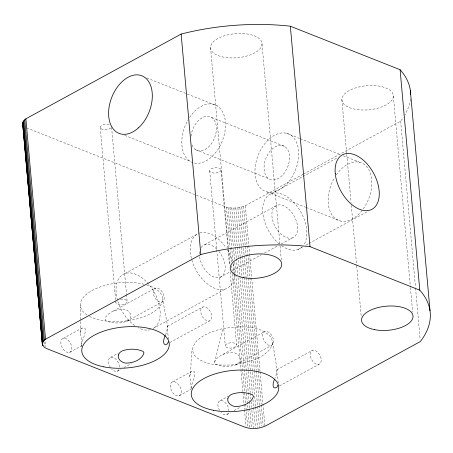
<?xml version="1.0" encoding="UTF-8"?>
<svg xmlns="http://www.w3.org/2000/svg" width="453" height="453" viewBox="0 0 453 453"><rect width="100%" height="100%" fill="white"/><g stroke="black" fill="none" stroke-linecap="round" stroke-linejoin="round"><path stroke-width="0.34" stroke-dasharray="2.27 1.7" d="M81.449 346.879L81.336 345.633A9.054 0.753 82.4 0 0 81.783 345.05L81.172 338.232A9.054 0.753 82.4 0 0 80.198 332.847L80.266 320.294M80.272 319.597L80.351 304.96M172.542 381.834L192.259 371.149L193.601 371.081L194.507 371.794C195.781 377.768 191.347 383.142 190.815 389.042A9.054 0.753 82.4 0 0 191.262 388.459L190.651 381.636A9.054 0.753 82.4 0 0 189.671 376.25C192.927 364.371 187.853 348.589 198.199 339.467C205.356 333.736 214.099 330.662 222.933 328.595C238.805 326.245 259.994 324.15 271.455 337.864L272.61 342.649L277.185 369.954L275.832 376.267L274.88 378.198M80.198 332.847L81.557 328.346L84.122 327.672L85.028 328.385C86.308 334.365 81.868 339.733 81.336 345.633M189.671 376.25L191.03 371.754M222.865 354.399L229.065 352.644L233.204 352.513A9.054 7.888 14.8 0 1 238.686 355.446C240.407 357.281 240.82 360.18 239.292 362.264A9.054 7.888 14.8 0 1 234.348 365.305C228.221 367.043 221.081 366.754 215.328 364.138L214.535 362.547C215.181 358.346 219.546 356.33 222.865 354.399L264.892 331.483M214.535 362.547L222.933 328.595M272.61 342.649C271.63 349.456 265.764 353.719 260.282 357.032C251.381 361.585 241.591 363.946 231.687 364.965C218.635 365.395 202.395 365.452 193.567 354.178L192.412 349.393M165.402 334.795L166.353 332.859L167.706 326.545L162.61 299.037M113.386 310.99C110.073 312.921 105.702 314.943 105.062 319.139L105.855 320.735C111.608 323.351 118.743 323.635 124.869 321.896A9.054 7.888 14.8 0 0 129.818 318.861C131.342 316.777 130.934 313.878 129.207 312.043A9.054 7.888 14.8 0 0 123.731 309.11L119.592 309.235L113.386 310.99L155.419 288.074M26.625 127.91L226.415 207.123C232.599 208.782 239.343 208.216 245.243 205.77L302.825 174.399M303.448 174.06L400.656 121.098A150.396 70.374 -5.1 0 0 403.38 117.293M125.005 273.55L198.006 233.742M271.675 193.578L337.298 157.797M204.699 244.728L277.128 205.232M63.069 338.425L81.557 328.346M69.609 352.411A7.746 4.66 61.4 0 0 68.556 340.605A7.746 4.66 61.4 0 0 60.849 343.244A7.746 4.66 61.4 0 0 69.609 352.411L81.523 345.916M126.506 321.392L161.959 302.06A7.746 4.66 61.4 0 0 160.906 290.254A7.746 4.66 61.4 0 0 153.199 292.893A7.746 4.66 61.4 0 0 161.959 302.06M219.96 277.361L229.864 271.959M232.344 270.605L261.438 254.745M264.535 253.057L278.153 245.628M281.251 243.941L292.395 237.865A18.075 10.872 61.4 0 0 289.931 210.311A18.075 10.872 61.4 0 0 271.953 216.472A18.075 10.872 61.4 0 0 292.395 237.865M153.029 328.482L225.413 289.014M297.842 249.518L302.797 246.823M305.894 245.135L308.368 243.782M308.986 243.448L367.179 211.715M110.628 357.287L118.375 353.063M167.525 326.262L202.978 306.93M117.168 371.273L120.866 369.252M123.946 367.576L131.342 363.544M169.966 342.485L209.518 320.917A7.746 4.66 61.4 0 0 208.465 309.11A7.746 4.66 61.4 0 0 200.758 311.749A7.746 4.66 61.4 0 0 209.518 320.917M179.088 395.82A7.746 4.66 61.4 0 0 178.029 384.008A7.746 4.66 61.4 0 0 170.328 386.652A7.746 4.66 61.4 0 0 179.088 395.82L191.002 389.325M235.979 364.795L271.432 345.469A7.746 4.66 61.4 0 0 270.379 333.657A7.746 4.66 61.4 0 0 262.678 336.296A7.746 4.66 61.4 0 0 271.432 345.469M220.107 400.69L228.442 396.143M276.998 369.671L312.451 350.339M226.647 414.676L230.345 412.66M234.042 410.645L240.203 407.287M279.439 385.894L318.997 364.325A7.746 4.66 61.4 0 0 317.944 352.513A7.746 4.66 61.4 0 0 310.237 355.158A7.746 4.66 61.4 0 0 318.997 364.325M286.528 133.273L299.597 138.454M300.248 138.714L340.101 154.513M343.368 155.809L359.699 162.282M146.727 77.967L217.287 105.945M211.602 117.469L284.773 146.483A18.075 11.699 -68.4 0 1 281.466 176.194A18.075 11.699 -68.4 0 1 264.201 165.175A18.075 11.699 -68.4 0 1 284.773 146.483M195.685 149.745L268.856 178.754M124.666 135.368L190 161.268M267.1 191.964L305.645 207.248M306.296 207.502L340.271 220.973M400.656 121.098L415.492 287.327M415.554 288.029L420.146 339.444M393.346 95.923A25.821 12.084 -5.1 0 1 354.846 109.19A25.821 12.084 -5.1 0 1 354.625 88.216A25.821 12.084 -5.1 0 1 393.346 95.923L410.378 286.8M410.441 287.508L412.643 312.157M341.868 99.626L346.709 153.861M346.772 154.564L351.047 202.463M351.296 205.277L356.641 265.147M356.704 265.854L361.29 317.27M262.01 43.799A25.821 12.084 -5.1 0 1 223.606 57.135A25.821 12.084 -5.1 0 1 223.199 36.172A25.821 12.084 -5.1 0 1 262.01 43.799L279.988 245.243M280.05 245.951L281.307 260.033M245.243 205.77L249.518 253.663M249.58 254.371L260.016 371.29M260.079 371.992L264.858 425.526M243.578 206.432L258.221 370.543M258.284 371.245L261.239 404.348M261.302 405.056L263.125 425.48M241.772 206.993L256.353 370.401M256.415 371.103L259.433 404.914M259.495 405.616L261.319 426.041M239.858 207.44L243.25 245.475M243.504 248.295L246.081 277.174M246.143 277.876L254.376 370.146M254.439 370.848L259.467 427.196M237.87 207.774L242.145 255.673M242.208 256.375L244.031 276.8M244.093 277.508L255.594 406.403M255.656 407.105L257.48 427.53M235.843 207.984L239.241 246.019M239.303 246.726L240.181 256.585M240.243 257.287L241.942 276.307M242.004 277.01L252.378 393.227M252.944 399.569L255.458 427.74M233.822 208.069L237.276 246.806M237.338 247.514L238.221 257.372M238.471 260.186L239.852 275.684M239.914 276.387L250.288 392.604M250.35 393.312L250.854 398.946M251.104 401.76L251.608 407.394M251.862 410.214L253.431 427.825M231.828 208.023L235.283 246.76M235.35 247.463L236.29 258.029M236.353 258.731L237.802 274.931M238.052 277.751L249.054 401.013M249.116 401.715L249.682 408.051M249.745 408.759L251.443 427.774M229.909 207.848L233.363 246.585M233.618 249.399L234.495 259.263M234.75 262.077L235.815 274.054M235.877 274.756L247.825 408.583M247.887 409.286L249.518 427.598M228.091 207.542L232.808 260.373M233.119 263.889L233.935 273.046M234.003 273.754L244.563 392.083M244.626 392.785L245.566 403.351M245.628 404.059L247.706 427.298M226.415 207.123L229.994 247.27M230.056 247.978L231.381 262.768M231.63 265.583L232.072 270.515M232.383 274.037L240.871 369.121M240.934 369.829L242.882 391.664M242.944 392.366L244.456 409.269M244.518 409.976L245.962 426.177M210.532 47.605L229.892 264.546M221.002 169.994A5.679 2.656 -5.1 0 1 212.531 172.91A5.679 2.656 -5.1 0 1 212.48 168.295A5.679 2.656 -5.1 0 1 221.002 169.994L229.529 265.577M230.096 271.902L236.619 344.999A5.679 2.656 -5.1 0 1 228.148 347.915A5.679 2.656 -5.1 0 1 228.102 343.3A5.679 2.656 -5.1 0 1 236.619 344.999M209.677 170.809L225.294 345.815M111.585 127.293L126.455 293.861M126.517 294.563L127.146 301.59M100.198 127.401L115.815 302.406M45.079 341.772L45.521 346.704M43.986 341.772L44.36 345.996M410.435 99.071A150.396 70.374 -5.1 0 1 404.744 115.102M110.781 127.973A5.679 2.656 -5.1 0 1 102.638 129.411A5.679 2.656 -5.1 0 1 101.506 125.594A5.679 2.656 -5.1 0 1 109.847 124.824M228.431 412.977A7.746 4.66 61.4 0 1 221.16 412.502M219.563 410.401A7.746 4.66 61.4 0 1 221.37 400.537A7.746 4.66 61.4 0 1 228.884 411.013M118.958 369.569A7.746 4.66 61.4 0 1 111.681 369.093M110.447 367.559A7.746 4.66 61.4 0 1 111.67 357.123A7.746 4.66 61.4 0 1 119.411 367.604M150.589 329.676A30.985 18.641 61.4 0 1 138.216 327.734M134.756 325.611A30.985 18.641 61.4 0 1 117.695 300.792M117.514 300.175A30.985 18.641 61.4 0 1 127.316 273.006A30.985 18.641 61.4 0 1 155.713 295.073A30.985 18.641 61.4 0 1 153.68 328.266M336.341 174.869A30.985 20.057 -68.4 0 1 367.366 167.44A30.985 20.057 -68.4 0 1 362.87 209.445M362.089 210.458A30.985 20.057 -68.4 0 1 333.051 216.381A30.985 20.057 -68.4 0 1 334.557 177.655M168.85 339.337A9.054 0.753 82.4 0 1 167.87 333.952L167.265 327.128A9.054 0.753 82.4 0 1 167.706 326.545M278.329 382.74A9.054 0.753 82.4 0 1 277.349 377.355L276.738 370.537A9.054 0.753 82.4 0 1 277.185 369.954M146.681 284.943A41.257 19.309 -5.1 0 1 150.741 313.572A41.257 19.309 -5.1 0 1 89.281 316.29M86.987 314.948A41.257 19.309 -5.1 0 1 92.435 290.305A41.257 19.309 -5.1 0 1 143.975 284.218M120.47 299.444A5.679 2.656 -5.1 0 1 127.14 301.511A5.679 2.656 -5.1 0 1 120.855 304.693A5.679 2.656 -5.1 0 1 116.002 301.704M218.788 251.256A18.075 10.872 61.4 0 1 219.365 277.53A18.075 10.872 61.4 0 1 199.524 255.962M199.45 253.929A18.075 10.872 61.4 0 1 200.277 249.292M201.132 247.581A18.075 10.872 61.4 0 1 217.502 249.801M191.03 136.166A18.075 11.699 -68.4 0 1 209.75 116.608A18.075 11.699 -68.4 0 1 212.078 142.672A18.075 11.699 -68.4 0 1 191.766 144.399M189.552 117.503A30.985 20.057 -68.4 0 1 218.374 106.715A30.985 20.057 -68.4 0 1 221.585 142.678A30.985 20.057 -68.4 0 1 193.601 162.865M192.967 162.678A30.985 20.057 -68.4 0 1 188.142 119.756M302.004 246.987A30.985 18.641 61.4 0 1 281.432 245.639M279.371 244.065A30.985 18.641 61.4 0 1 263.98 201.727A30.985 18.641 61.4 0 1 294.263 202.961A30.985 18.641 61.4 0 1 303.657 245.056M234.309 275.231A30.985 18.641 61.4 0 1 215.334 288.533A30.985 18.641 61.4 0 1 191.755 259.694M191.398 258.34A30.985 18.641 61.4 0 1 199.246 233.069M199.83 232.887A30.985 18.641 61.4 0 1 226.132 247.91M227.225 249.597A30.985 18.641 61.4 0 1 232.536 261.149M233.261 263.742A30.985 18.641 61.4 0 1 234.354 274.575M283.793 186.761A30.985 20.057 -68.4 0 0 291.268 135.515A30.985 20.057 -68.4 0 0 255.379 165.577A30.985 20.057 -68.4 0 0 283.793 186.761"/><path stroke-width="0.68" d="M400.101 69.722L419.778 290.18A150.396 70.374 -5.1 0 1 420.333 341.562L266.415 425.48C259.767 428.838 251.625 429.552 244.575 427.049L47.016 348.719L44.485 347.406L42.469 344.858L22.65 123.459L23.171 121.529L25.872 118.794L181.143 34.066A149.598 70 -5.1 0 1 290.345 26.206L400.101 69.722A150.396 70.374 -5.1 0 1 410.673 94.671M42.327 343.918L22.775 122.497M168.369 341.732L167.491 343.833L166.262 344.439L164.926 344.507L164.014 343.793C162.961 341.001 164.213 338.012 165.186 335.373M277.848 385.135L276.97 387.241L275.741 387.842L274.399 387.915L273.493 387.202C272.502 384.62 273.538 381.817 274.444 379.359M42.452 342.955L44.405 340.118L46.902 338.448L200.821 254.524A149.598 70 -5.1 0 1 310.022 246.664L419.778 290.18M22.65 123.459L42.469 344.858M410.339 90.311L430.016 310.769M290.345 26.206L310.022 246.664M181.143 34.066L200.821 254.524M25.872 118.794L45.549 339.252M24.734 119.66L44.405 340.118M23.828 120.577L43.499 341.041M23.171 121.529L42.842 341.987M24.592 140.804L24.717 142.208M26.857 166.16L26.982 167.565M29.122 191.517L29.247 192.921M31.382 216.874L31.506 218.278M39.994 313.368L40.119 314.773M42.259 338.725L42.384 340.129M42.758 344.359L42.888 345.764M118.414 354.976L118.239 356.743L118.726 358.504L119.841 360.141A9.054 7.888 14.8 0 0 125.317 363.074C132.367 363.312 141.602 360.288 143.986 353.04L143.193 351.449C137.44 348.827 130.3 348.544 124.173 350.282A9.054 7.888 14.8 0 0 119.23 353.317L118.414 354.976M227.887 398.38L227.717 400.146L228.204 401.907L229.314 403.544A9.054 7.888 14.8 0 0 234.796 406.477C241.84 406.72 251.075 403.697 253.459 396.449L252.672 394.852C246.919 392.236 239.779 391.953 233.652 393.685A9.054 7.888 14.8 0 0 228.708 396.726L227.887 398.38M103.85 366.856A43.89 20.538 -5.1 0 0 169.292 344.303A43.89 20.538 -5.1 0 0 103.465 331.2A43.89 20.538 -5.1 0 0 103.85 366.856M213.329 410.265A43.89 20.538 -5.1 0 0 278.771 387.711A43.89 20.538 -5.1 0 0 212.944 374.608A43.89 20.538 -5.1 0 0 213.329 410.265M374.523 329.648A25.821 12.084 -5.1 0 0 413.023 316.387A25.821 12.084 -5.1 0 0 374.303 308.674A25.821 12.084 -5.1 0 0 374.523 329.648M243.284 277.593A25.821 12.084 -5.1 0 0 281.687 264.263A25.821 12.084 -5.1 0 0 242.876 256.636A25.821 12.084 -5.1 0 0 243.284 277.593M335.237 173.352A30.985 18.641 61.4 0 0 370.277 210.028A30.985 18.641 61.4 0 0 366.058 162.791A30.985 18.641 61.4 0 0 335.237 173.352M138.448 127.871A30.985 20.057 -68.4 0 0 144.116 76.931A30.985 20.057 -68.4 0 0 108.85 108.98A30.985 20.057 -68.4 0 0 138.448 127.871"/></g></svg>
